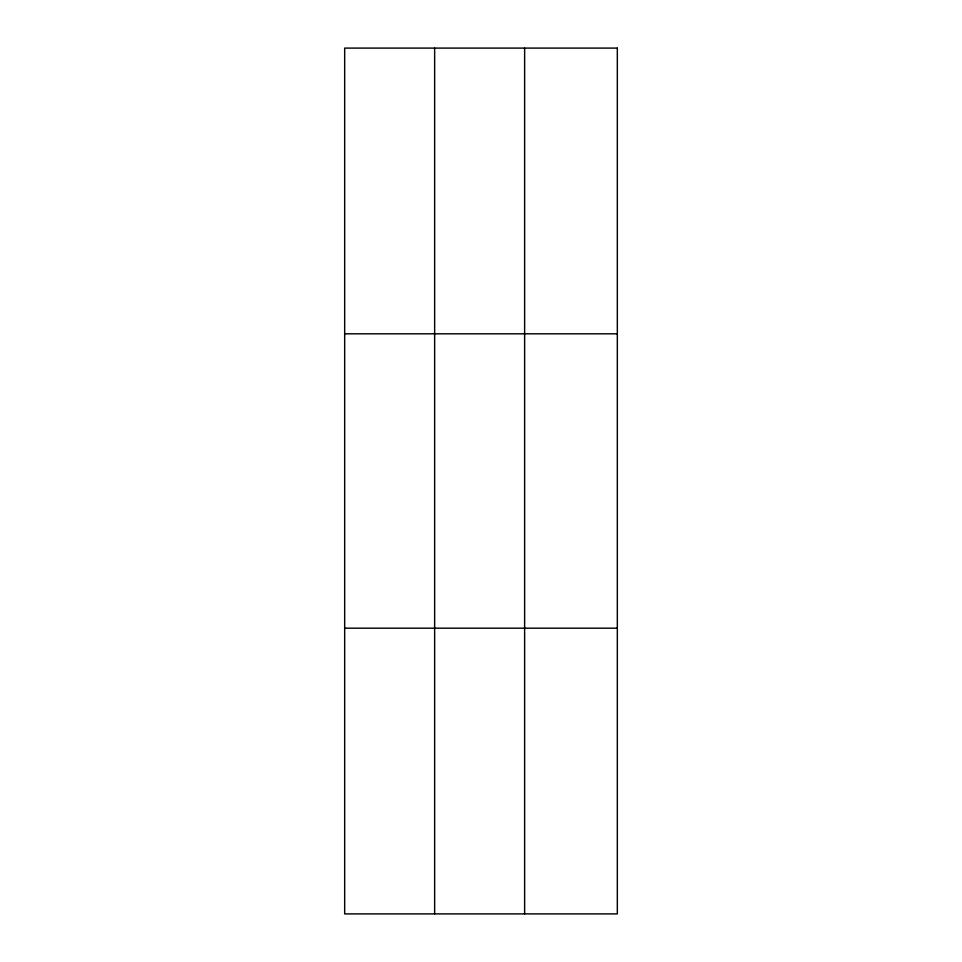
<?xml version="1.0" encoding="UTF-8"?>
<svg xmlns="http://www.w3.org/2000/svg" width="962" height="962" viewBox="0 0 962 962"><rect width="100%" height="100%" fill="white"/><g stroke="black" fill="none" stroke-linecap="round" stroke-linejoin="round"><path stroke-width="1.44" d="M434.644 48.1L434.644 913.9M524.627 48.1L524.627 913.9M344.673 333.814L617.327 333.814M344.673 628.186L617.327 628.186M617.327 48.1L617.327 913.9L344.673 913.9L344.673 48.1L617.327 48.1"/></g></svg>
